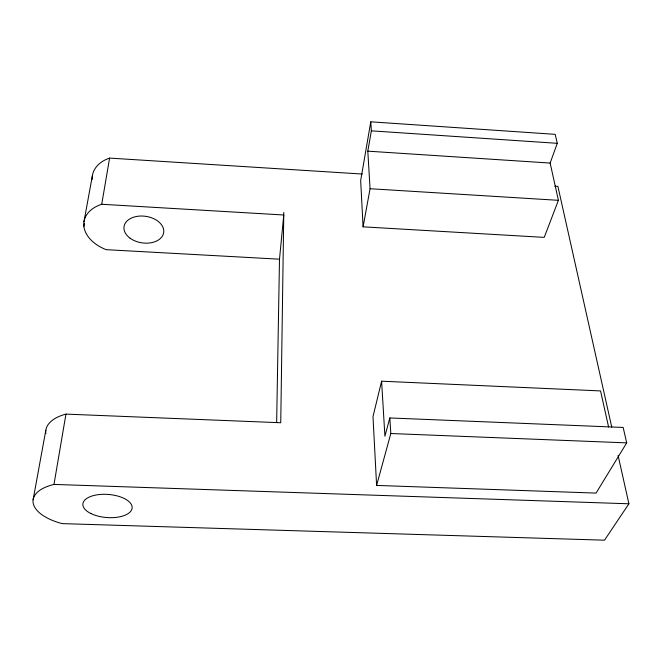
<?xml version="1.0" encoding="UTF-8"?>
<svg xmlns="http://www.w3.org/2000/svg" width="662" height="662" viewBox="0 0 662 662"><rect width="100%" height="100%" fill="white"/><g stroke="black" fill="none" stroke-linecap="round" stroke-linejoin="round"><path stroke-width="0.99" d="M283.791 212.386L280.746 422.753L65.952 414.106A44.776 23.071 6 0 0 45.819 433.618M276.642 422.555L279.496 259.19L283.758 215.001L101.725 204.268A38.106 25.313 9.5 0 0 83.851 225.999A38.106 25.313 9.5 0 0 106.11 249.665L279.496 259.19M618.085 455.415L628.9 503.79L604.514 540.184L62.145 523.617A47.019 21.879 5.2 0 1 33.232 503.401A47.019 21.879 5.2 0 1 53.978 484.418L65.952 414.106M101.725 204.268L109.594 158.094L362.28 174.048M370.778 121.816L360.666 180.569L363.09 226.843L544.23 237.377L558.414 200.321L550.139 163.059L557.28 143.323L555.203 134.345L370.778 121.816L371.365 130.836L367.807 151.159L370.066 188.72L363.09 226.843M33.1 499.818L45.819 430.259M83.958 221.77L92.382 175.711M83.884 226.379L84.438 223.375M381.602 381.196L372.996 416.621L376.604 485.42L596.065 493.091L626.699 442.878L623.157 427.445L389.819 417.954L384.912 436.233L381.602 381.196L600.558 390.919L608.601 427.048M376.604 485.42L390.828 433.519L389.819 417.954M53.978 484.418L628.9 503.79M390.828 433.519L626.699 442.878M370.066 188.72L558.414 200.321M554.806 186.179L557.901 186.37L611.771 427.205M367.807 151.159L550.139 163.059M371.365 130.836L557.28 143.323M92.2 179.427A36.642 25.537 10.6 0 1 109.594 158.094M90.893 513.538A24.701 11.568 4.5 0 0 131.572 509.963A24.701 11.568 4.5 0 0 100.036 494.473A24.701 11.568 4.5 0 0 90.893 513.538M130.108 238.221A20.042 13.397 8.5 0 0 163.224 234.373A20.042 13.397 8.5 0 0 138.284 216.201A20.042 13.397 8.5 0 0 130.108 238.221"/></g></svg>
